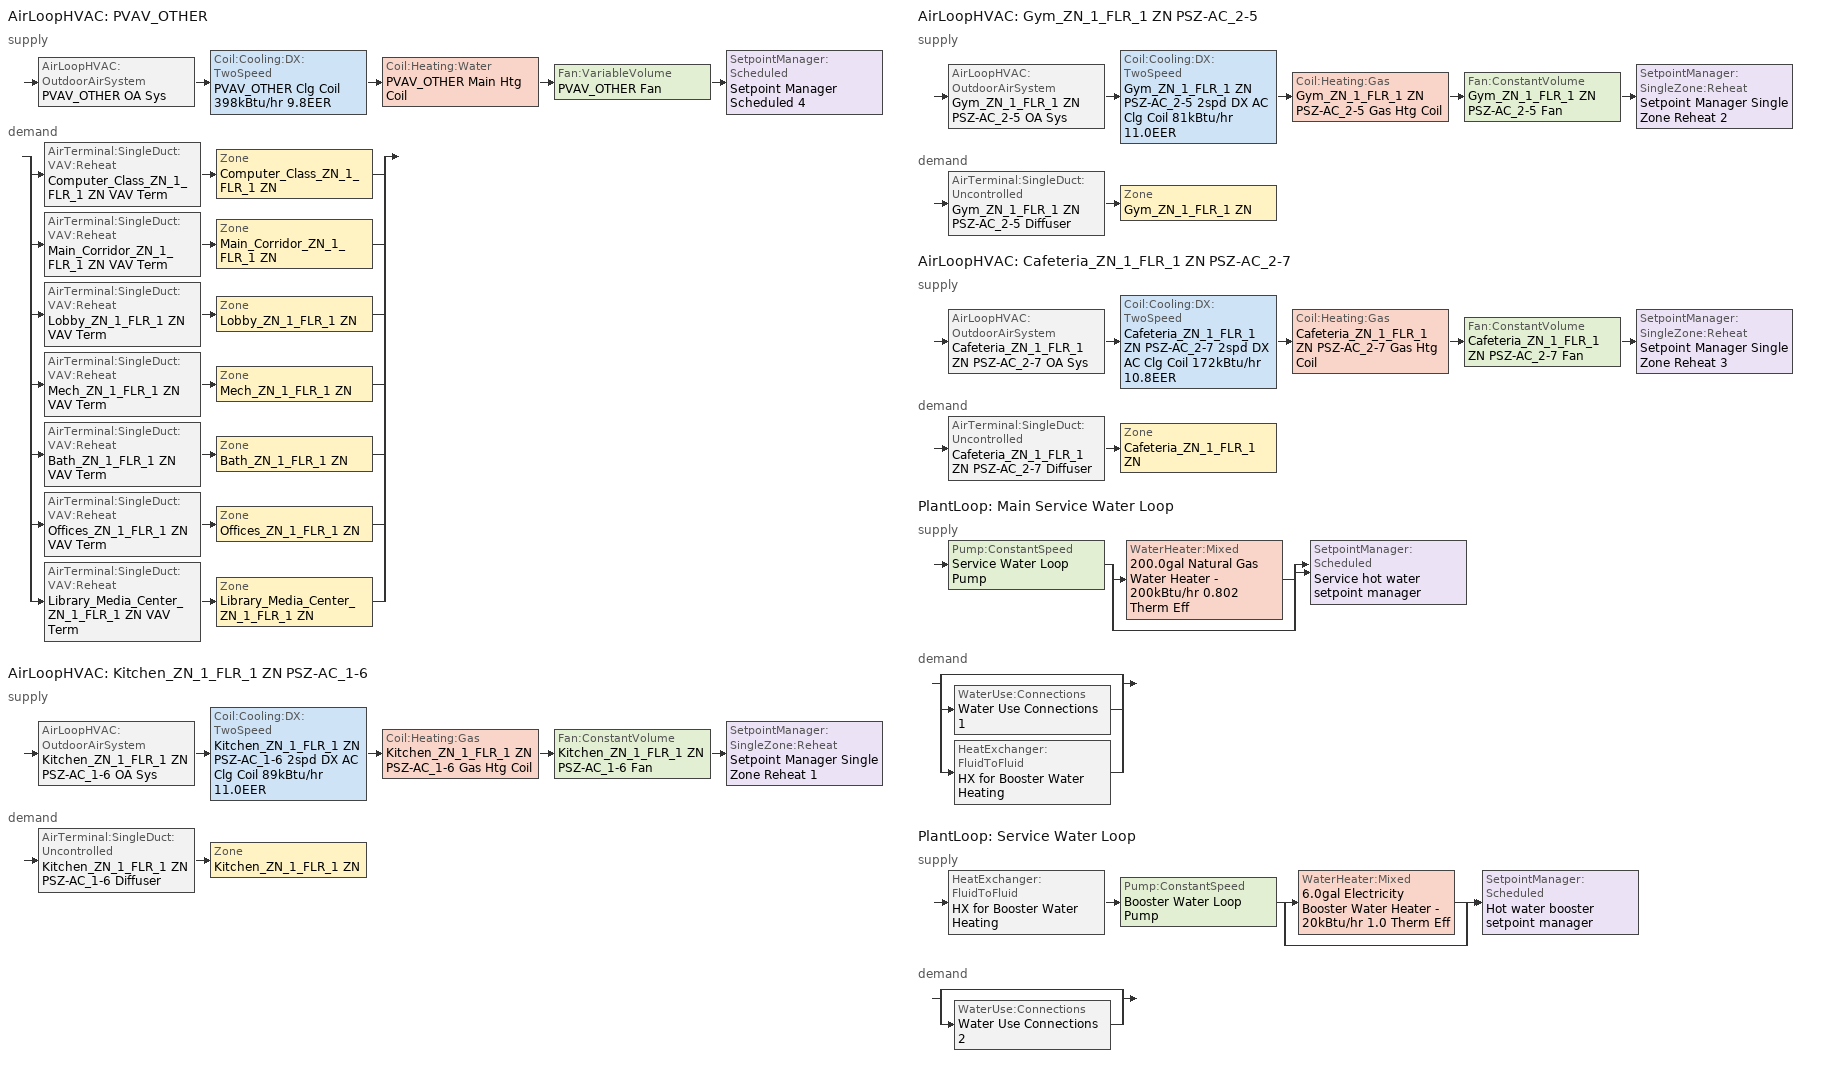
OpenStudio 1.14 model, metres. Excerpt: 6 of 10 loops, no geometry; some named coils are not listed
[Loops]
AirLoopHVAC 'PVAV_OTHER'
 supply: AirLoopHVAC:OutdoorAirSystem 'PVAV_OTHER OA Sys' > Coil:Cooling:DX:TwoSpeed 'PVAV_OTHER Clg Coil 398kBtu/hr 9.8EER' > Coil:Heating:Water 'PVAV_OTHER Main Htg Coil' > Fan:VariableVolume 'PVAV_OTHER Fan' > SetpointManager:Scheduled 'Setpoint Manager Scheduled 4'
 demand: split
  | AirTerminal:SingleDuct:VAV:Reheat 'Computer_Class_ZN_1_FLR_1 ZN VAV Term' > Zone 'Computer_Class_ZN_1_FLR_1 ZN'
  | AirTerminal:SingleDuct:VAV:Reheat 'Main_Corridor_ZN_1_FLR_1 ZN VAV Term' > Zone 'Main_Corridor_ZN_1_FLR_1 ZN'
  | AirTerminal:SingleDuct:VAV:Reheat 'Lobby_ZN_1_FLR_1 ZN VAV Term' > Zone 'Lobby_ZN_1_FLR_1 ZN'
  | AirTerminal:SingleDuct:VAV:Reheat 'Mech_ZN_1_FLR_1 ZN VAV Term' > Zone 'Mech_ZN_1_FLR_1 ZN'
  | AirTerminal:SingleDuct:VAV:Reheat 'Bath_ZN_1_FLR_1 ZN VAV Term' > Zone 'Bath_ZN_1_FLR_1 ZN'
  | AirTerminal:SingleDuct:VAV:Reheat 'Offices_ZN_1_FLR_1 ZN VAV Term' > Zone 'Offices_ZN_1_FLR_1 ZN'
  | AirTerminal:SingleDuct:VAV:Reheat 'Library_Media_Center_ZN_1_FLR_1 ZN VAV Term' > Zone 'Library_Media_Center_ZN_1_FLR_1 ZN'
AirLoopHVAC 'Kitchen_ZN_1_FLR_1 ZN PSZ-AC_1-6'
 supply: AirLoopHVAC:OutdoorAirSystem 'Kitchen_ZN_1_FLR_1 ZN PSZ-AC_1-6 OA Sys' > Coil:Cooling:DX:TwoSpeed 'Kitchen_ZN_1_FLR_1 ZN PSZ-AC_1-6 2spd DX AC Clg Coil 89kBtu/hr 11.0EER' > Coil:Heating:Gas 'Kitchen_ZN_1_FLR_1 ZN PSZ-AC_1-6 Gas Htg Coil' > Fan:ConstantVolume 'Kitchen_ZN_1_FLR_1 ZN PSZ-AC_1-6 Fan' > SetpointManager:SingleZone:Reheat 'Setpoint Manager Single Zone Reheat 1'
 demand: AirTerminal:SingleDuct:Uncontrolled 'Kitchen_ZN_1_FLR_1 ZN PSZ-AC_1-6 Diffuser' > Zone 'Kitchen_ZN_1_FLR_1 ZN'
AirLoopHVAC 'Gym_ZN_1_FLR_1 ZN PSZ-AC_2-5'
 supply: AirLoopHVAC:OutdoorAirSystem 'Gym_ZN_1_FLR_1 ZN PSZ-AC_2-5 OA Sys' > Coil:Cooling:DX:TwoSpeed 'Gym_ZN_1_FLR_1 ZN PSZ-AC_2-5 2spd DX AC Clg Coil 81kBtu/hr 11.0EER' > Coil:Heating:Gas 'Gym_ZN_1_FLR_1 ZN PSZ-AC_2-5 Gas Htg Coil' > Fan:ConstantVolume 'Gym_ZN_1_FLR_1 ZN PSZ-AC_2-5 Fan' > SetpointManager:SingleZone:Reheat 'Setpoint Manager Single Zone Reheat 2'
 demand: AirTerminal:SingleDuct:Uncontrolled 'Gym_ZN_1_FLR_1 ZN PSZ-AC_2-5 Diffuser' > Zone 'Gym_ZN_1_FLR_1 ZN'
AirLoopHVAC 'Cafeteria_ZN_1_FLR_1 ZN PSZ-AC_2-7'
 supply: AirLoopHVAC:OutdoorAirSystem 'Cafeteria_ZN_1_FLR_1 ZN PSZ-AC_2-7 OA Sys' > Coil:Cooling:DX:TwoSpeed 'Cafeteria_ZN_1_FLR_1 ZN PSZ-AC_2-7 2spd DX AC Clg Coil 172kBtu/hr 10.8EER' > Coil:Heating:Gas 'Cafeteria_ZN_1_FLR_1 ZN PSZ-AC_2-7 Gas Htg Coil' > Fan:ConstantVolume 'Cafeteria_ZN_1_FLR_1 ZN PSZ-AC_2-7 Fan' > SetpointManager:SingleZone:Reheat 'Setpoint Manager Single Zone Reheat 3'
 demand: AirTerminal:SingleDuct:Uncontrolled 'Cafeteria_ZN_1_FLR_1 ZN PSZ-AC_2-7 Diffuser' > Zone 'Cafeteria_ZN_1_FLR_1 ZN'
PlantLoop 'Main Service Water Loop'
 supply: Pump:ConstantSpeed 'Service Water Loop Pump' > split
  | WaterHeater:Mixed '200.0gal Natural Gas Water Heater - 200kBtu/hr 0.802 Therm Eff'
  | bypass
  join > SetpointManager:Scheduled 'Service hot water setpoint manager'
 demand: split
  | bypass
  | WaterUse:Connections 'Water Use Connections 1'
  | HeatExchanger:FluidToFluid 'HX for Booster Water Heating'
PlantLoop 'Service Water Loop'
 supply: HeatExchanger:FluidToFluid 'HX for Booster Water Heating' > Pump:ConstantSpeed 'Booster Water Loop Pump' > split
  | WaterHeater:Mixed '6.0gal Electricity Booster Water Heater - 20kBtu/hr 1.0 Therm Eff'
  | bypass
  join > SetpointManager:Scheduled 'Hot water booster setpoint manager'
 demand: split
  | bypass
  | WaterUse:Connections 'Water Use Connections 2'
[Sizing:Zone] Zone Cooling Design Supply Air Temperature Input Method=SupplyAirTemperature; Zone Cooling Design Supply Air Temperature Difference {deltaC}=11.11; Zone Heating Design Supply Air Temperature Input Method=SupplyAirTemperature; Zone Heating Design Supply Air Temperature Difference {deltaC}=11.11; Zone Cooling Design Supply Air Humidity Ratio {kg-H2O/kg-air}=0.0085; Zone Heating Design Supply Air Humidity Ratio {kg-H2O/kg-air}=0.008; Cooling Design Air Flow Method=DesignDay; Heating Design Air Flow Method=DesignDay; Account for Dedicated Outdoor Air System=No; Dedicated Outdoor Air System Control Strategy=NeutralSupplyAir; Dedicated Outdoor Air Low Setpoint Temperature for Design {C}=autosize; Dedicated Outdoor Air High Setpoint Temperature for Design {C}=autosize
Name | Zone Cooling Design Supply Air Temperature {C} | Zone Heating Design Supply Air Temperature {C}
Lobby_ZN_1_FLR_1 ZN; Main_Corridor_ZN_1_FLR_1 ZN; Bath_ZN_1_FLR_1 ZN; Offices_ZN_1_FLR_1 ZN; Computer_Class_ZN_1_FLR_1 ZN; Library_Media_Center_ZN_1_FLR_1 ZN; Mech_ZN_1_FLR_1 ZN | 12.7778 | 50
Gym_ZN_1_FLR_1 ZN; Kitchen_ZN_1_FLR_1 ZN; Cafeteria_ZN_1_FLR_1 ZN | 12.8 | 40
[Zone equipment]
Lobby_ZN_1_FLR_1 ZN: Lobby_ZN_1_FLR_1 ZN VAV Term
Main_Corridor_ZN_1_FLR_1 ZN: Main_Corridor_ZN_1_FLR_1 ZN VAV Term
Bath_ZN_1_FLR_1 ZN: Bath_ZN_1_FLR_1 ZN VAV Term, Bath_ZN_1_FLR_1 ZN Exhaust Fan
Gym_ZN_1_FLR_1 ZN: Gym_ZN_1_FLR_1 ZN PSZ-AC_2-5 Diffuser
Offices_ZN_1_FLR_1 ZN: Offices_ZN_1_FLR_1 ZN VAV Term
Computer_Class_ZN_1_FLR_1 ZN: Computer_Class_ZN_1_FLR_1 ZN VAV Term
Library_Media_Center_ZN_1_FLR_1 ZN: Library_Media_Center_ZN_1_FLR_1 ZN VAV Term
Kitchen_ZN_1_FLR_1 ZN: Kitchen_ZN_1_FLR_1 ZN PSZ-AC_1-6 Diffuser, Kitchen_ZN_1_FLR_1 ZN Exhaust Fan
Cafeteria_ZN_1_FLR_1 ZN: Cafeteria_ZN_1_FLR_1 ZN PSZ-AC_2-7 Diffuser
Mech_ZN_1_FLR_1 ZN: Mech_ZN_1_FLR_1 ZN VAV Term
[PlantLoop] Plant Loop Volume {m3}=Autocalculate; Load Distribution Scheme=Optimal
Name | Maximum Loop Temperature {C} | Minimum Loop Temperature {C}
Main Service Water Loop | 60 | 10
Service Water Loop
[Sizing:Plant] Loop Type=Heating; Loop Design Temperature Difference {deltaC}=5; Sizing Option=NonCoincident; Zone Timesteps in Averaging Window=1; Coincident Sizing Factor Mode=None
Name | Design Loop Exit Temperature {C}
Main Service Water Loop | 60
Service Water Loop | 82.2222
[SetpointManager:Scheduled] Control Variable=Temperature
Name | Schedule
Setpoint Manager Scheduled 4 | Supply Air Temp - 55F 3
Service hot water setpoint manager | Service Water Loop Temp - 140F
Hot water booster setpoint manager | Service Water Booster Temp - 180.00000000000006F
[AirLoopHVAC] Availability Schedule=SchoolPrimary HVACOperationSchd; Design Supply Air Flow Rate {m3/s}=AutoSize
Name | Availability Manager
PVAV_OTHER | Availability Manager Night Cycle 4
Kitchen_ZN_1_FLR_1 ZN PSZ-AC_1-6 | Availability Manager Night Cycle 5
Gym_ZN_1_FLR_1 ZN PSZ-AC_2-5 | Availability Manager Night Cycle 6
Cafeteria_ZN_1_FLR_1 ZN PSZ-AC_2-7 | Availability Manager Night Cycle 7
[Sizing:System] Type of Load to Size On=Sensible; Preheat Design Temperature {C}=7; Preheat Design Humidity Ratio {kg-H2O/kg-Air}=0.008; Precool Design Temperature {C}=12.8; Precool Design Humidity Ratio {kg-H2O/kg-Air}=0.008; Sizing Option=Coincident; 100% Outdoor Air in Cooling=No; 100% Outdoor Air in Heating=No; Central Cooling Design Supply Air Humidity Ratio {kg-H2O/kg-Air}=0.0085; Central Heating Design Supply Air Humidity Ratio {kg-H2O/kg-Air}=0.008; Cooling Design Air Flow Method=DesignDay; Cooling Design Air Flow Rate {m3/s}=0; Heating Design Air Flow Method=DesignDay; Heating Design Air Flow Rate {m3/s}=0; System Outdoor Air Method=ZoneSum; Zone Maximum Outdoor Air Fraction=1; Cooling Supply Air Flow Rate Per Floor Area {m3/s-m2}=0.00996765; Cooling Fraction of Autosized Cooling Supply Air Flow Rate=1; Cooling Supply Air Flow Rate Per Unit Cooling Capacity {m3/s-W}=3.94755e-05; Heating Supply Air Flow Rate Per Floor Area {m3/s-m2}=0.00996765; Heating Fraction of Autosized Heating Supply Air Flow Rate=1; Heating Fraction of Autosized Cooling Supply Air Flow Rate=1; Heating Supply Air Flow Rate Per Unit Heating Capacity {m3/s-W}=3.15882e-05; Cooling Design Capacity Method=CoolingDesignCapacity; Cooling Design Capacity {W}=autosize; Cooling Design Capacity Per Floor Area {W/m2}=234.7; Fraction of Autosized Cooling Design Capacity=1; Heating Design Capacity Method=HeatingDesignCapacity; Heating Design Capacity {W}=autosize; Heating Design Capacity Per Floor Area {W/m2}=157; Fraction of Autosized Heating Design Capacity=1; Central Cooling Capacity Control Method=OnOff
Name | Design Outdoor Air Flow Rate {m3/s} | Minimum System Air Flow Ratio | Central Cooling Design Supply Air Temperature {C} | Central Heating Design Supply Air Temperature {C}
PVAV_OTHER | 2.284857 | 0.3 | 14 | 16.6667
Kitchen_ZN_1_FLR_1 ZN PSZ-AC_1-6; Gym_ZN_1_FLR_1 ZN PSZ-AC_2-5; Cafeteria_ZN_1_FLR_1 ZN PSZ-AC_2-7 | Autosize | 1 | 12.8 | 40
[AvailabilityManager:NightCycle] Control Type=CycleOnAny; Thermostat Tolerance {deltaC}=1
Name | Cycling Run Time {s}
Availability Manager Night Cycle 4 | 3600
Availability Manager Night Cycle 5; Availability Manager Night Cycle 6; Availability Manager Night Cycle 7 | 1800
[Fan:VariableVolume]
PVAV_OTHER Fan: Availability Schedule=Always On Discrete; Fan Efficiency=0.6006; Pressure Rise {Pa}=1389.92; Maximum Flow Rate {m3/s}=Autosize; Fan Power Minimum Flow Rate Input Method=Fraction; Fan Power Minimum Flow Fraction=0.25; Fan Power Minimum Air Flow Rate {m3/s}=0; Motor Efficiency=0.924; Motor In Airstream Fraction=1; Fan Power Coefficient 1=0.04076; Fan Power Coefficient 2=0.0881; Fan Power Coefficient 3=-0.0729; Fan Power Coefficient 4=0.9437; Fan Power Coefficient 5=0
[Coil:Cooling:DX:TwoSpeed] Availability Schedule=Always On Discrete; Rated High Speed Total Cooling Capacity {W}=Autosize; Rated High Speed Sensible Heat Ratio=Autosize; Rated High Speed Air Flow Rate {m3/s}=Autosize; Rated Low Speed Total Cooling Capacity {W}=Autosize; Rated Low Speed Sensible Heat Ratio=0.69; Condenser Type=AirCooled; High Speed Evaporative Condenser Effectiveness=0; High Speed Evaporative Condenser Air Flow Rate {m3/s}=Autosize; High Speed Evaporative Condenser Pump Rated Power Consumption {W}=Autosize; Low Speed Evaporative Condenser Effectiveness=0; Low Speed Evaporative Condenser Air Flow Rate {m3/s}=Autosize; Low Speed Evaporative Condenser Pump Rated Power Consumption {W}=Autosize; Basin Heater Capacity {W/K}=10; Basin Heater Setpoint Temperature {C}=2
Name | Rated High Speed COP {W/W} | Total Cooling Capacity Function of Temperature Curve | Total Cooling Capacity Function of Flow Fraction Curve | Energy Input Ratio Function of Temperature Curve | Energy Input Ratio Function of Flow Fraction Curve | Part Load Fraction Correlation Curve | Rated Low Speed COP {W/W} | Low Speed Total Cooling Capacity Function of Temperature Curve | Low Speed Energy Input Ratio Function of Temperature Curve
PVAV_OTHER Clg Coil 398kBtu/hr 9.8EER | 3.39929 | PSZ-AC_Unitary_PackagecoolCapFT 6 | PSZ-AC_Unitary_PackagecoolFFF 3 | PSZ-AC DX Unitary Package EIRFT 6 | PSZ-AC_Unitary_PackagecoolEIRFFF 3 | PSZ-AC_Unitary_PackagecoolPLR 3 | 3.39929 | PSZ-AC_Unitary_PackagecoolCapFT 7 | PSZ-AC DX Unitary Package EIRFT 7
Kitchen_ZN_1_FLR_1 ZN PSZ-AC_1-6 2spd DX AC Clg Coil 89kBtu/hr 11.0EER | 3.79883 | PSZ-AC_Unitary_PackagecoolCapFT 4 | PSZ-AC_Unitary_PackagecoolFFF 2 | PSZ-AC DX Unitary Package EIRFT 4 | PSZ-AC_Unitary_PackagecoolEIRFFF 2 | PSZ-AC_Unitary_PackagecoolPLR 2 | 3.79883 | PSZ-AC_Unitary_PackagecoolCapFT 5 | PSZ-AC DX Unitary Package EIRFT 5
Gym_ZN_1_FLR_1 ZN PSZ-AC_2-5 2spd DX AC Clg Coil 81kBtu/hr 11.0EER | 3.79883 | PSZ-AC_Unitary_PackagecoolCapFT 2 | PSZ-AC_Unitary_PackagecoolFFF 1 | PSZ-AC DX Unitary Package EIRFT 2 | PSZ-AC_Unitary_PackagecoolEIRFFF 1 | PSZ-AC_Unitary_PackagecoolPLR 1 | 3.79883 | PSZ-AC_Unitary_PackagecoolCapFT 3 | PSZ-AC DX Unitary Package EIRFT 3
Cafeteria_ZN_1_FLR_1 ZN PSZ-AC_2-7 2spd DX AC Clg Coil 172kBtu/hr 10.8EER | 3.73224 | PSZ-AC_Unitary_PackagecoolCapFT | PSZ-AC_Unitary_PackagecoolFFF | PSZ-AC DX Unitary Package EIRFT | PSZ-AC_Unitary_PackagecoolEIRFFF | PSZ-AC_Unitary_PackagecoolPLR | 3.73224 | PSZ-AC_Unitary_PackagecoolCapFT 1 | PSZ-AC DX Unitary Package EIRFT 1
[Controller:OutdoorAir] Maximum Outdoor Air Flow Rate {m3/s}=Autosize; Economizer Control Type=DifferentialEnthalpy; Economizer Control Action Type=ModulateFlow; Lockout Type=NoLockout; Minimum Limit Type=FixedMinimum; Minimum Outdoor Air Schedule=SchoolPrimary MinOA_MotorizedDamper_Sched; High Humidity Control=No
Name | Minimum Outdoor Air Flow Rate {m3/s} | Controller Mechanical Ventilation | Heat Recovery Bypass Control Type | Maximum Fraction of Outdoor Air Schedule
Controller Outdoor Air 4 | 0 | PVAV_OTHER Ventilation Controller | BypassWhenWithinEconomizerLimits
Kitchen_ZN_1_FLR_1 ZN PSZ-AC_1-6 OA Sys Controller | Autosize | Controller Mechanical Ventilation 1 | BypassWhenWithinEconomizerLimits | KitchenZN1FLR1ZNPSZAC16maxOASch
Gym_ZN_1_FLR_1 ZN PSZ-AC_2-5 OA Sys Controller | 0 | Controller Mechanical Ventilation 2 | BypassWhenWithinEconomizerLimits | GymZN1FLR1ZNPSZAC25maxOASch
Cafeteria_ZN_1_FLR_1 ZN PSZ-AC_2-7 OA Sys Controller | Autosize | Controller Mechanical Ventilation 3 | BypassWhenOAFlowGreaterThanMinimum | CafeteriaZN1FLR1ZNPSZAC27maxOASch
[Controller:MechanicalVentilation]
Name | Availability Schedule | System Outdoor Air Method | Demand Controlled Ventilation
PVAV_OTHER Ventilation Controller | SchoolPrimary MinOA_MotorizedDamper_Sched | VentilationRateProcedure
Controller Mechanical Ventilation 1; Controller Mechanical Ventilation 3 | Always On Discrete | ZoneSum
Controller Mechanical Ventilation 2 | Always On Discrete | ZoneSum | Yes
[AirLoopHVAC:OutdoorAirSystem]
Name | Controller
PVAV_OTHER OA Sys | Controller Outdoor Air 4
Kitchen_ZN_1_FLR_1 ZN PSZ-AC_1-6 OA Sys | Kitchen_ZN_1_FLR_1 ZN PSZ-AC_1-6 OA Sys Controller
Gym_ZN_1_FLR_1 ZN PSZ-AC_2-5 OA Sys | Gym_ZN_1_FLR_1 ZN PSZ-AC_2-5 OA Sys Controller
Cafeteria_ZN_1_FLR_1 ZN PSZ-AC_2-7 OA Sys | Cafeteria_ZN_1_FLR_1 ZN PSZ-AC_2-7 OA Sys Controller
[AirTerminal:SingleDuct:VAV:Reheat] Availability Schedule=Always On Discrete; Maximum Air Flow Rate {m3/s}=AutoSize; Zone Minimum Air Flow Input Method=Constant; Fixed Minimum Air Flow Rate {m3/s}=0; Maximum Hot Water or Steam Flow Rate {m3/s}=AutoSize; Minimum Hot Water or Steam Flow Rate {m3/s}=0; Convergence Tolerance=0.001; Damper Heating Action=Reverse; Maximum Flow per Zone Floor Area During Reheat {m3/s-m2}=AutoSize; Maximum Flow Fraction During Reheat=AutoSize; Maximum Reheat Air Temperature {C}=35; Control For Outdoor Air=No
Name | Constant Minimum Air Flow Fraction | Reheat Coil
Computer_Class_ZN_1_FLR_1 ZN VAV Term | 0.7 | Computer_Class_ZN_1_FLR_1 ZN Rht Coil
Main_Corridor_ZN_1_FLR_1 ZN VAV Term | 0.350617 | Main_Corridor_ZN_1_FLR_1 ZN Rht Coil
Lobby_ZN_1_FLR_1 ZN VAV Term | 0.219933 | Lobby_ZN_1_FLR_1 ZN Rht Coil
Mech_ZN_1_FLR_1 ZN VAV Term | 0.651969 | Mech_ZN_1_FLR_1 ZN Rht Coil
Bath_ZN_1_FLR_1 ZN VAV Term | 0.202961 | Bath_ZN_1_FLR_1 ZN Rht Coil
Offices_ZN_1_FLR_1 ZN VAV Term | 0.21966 | Offices_ZN_1_FLR_1 ZN Rht Coil
Library_Media_Center_ZN_1_FLR_1 ZN VAV Term | 0.7 | Library_Media_Center_ZN_1_FLR_1 ZN Rht Coil
[SetpointManager:SingleZone:Reheat] Minimum Supply Air Temperature {C}=10; Maximum Supply Air Temperature {C}=50
Name | Control Zone
Setpoint Manager Single Zone Reheat 1 | Kitchen_ZN_1_FLR_1 ZN
Setpoint Manager Single Zone Reheat 2 | Gym_ZN_1_FLR_1 ZN
Setpoint Manager Single Zone Reheat 3 | Cafeteria_ZN_1_FLR_1 ZN
[Fan:ConstantVolume] Availability Schedule=SchoolPrimary HVACOperationSchd; Pressure Rise {Pa}=622.722; Maximum Flow Rate {m3/s}=AutoSize
Name | Fan Efficiency | Motor Efficiency
Kitchen_ZN_1_FLR_1 ZN PSZ-AC_1-6 Fan; Gym_ZN_1_FLR_1 ZN PSZ-AC_2-5 Fan | 0.56225 | 0.865
Cafeteria_ZN_1_FLR_1 ZN PSZ-AC_2-7 Fan | 0.58175 | 0.895
[Coil:Heating:Gas] Availability Schedule=Always On Discrete; Gas Burner Efficiency=0.8; Nominal Capacity {W}=AutoSize; Parasitic Electric Load {W}=0; Parasitic Gas Load {W}=0
Kitchen_ZN_1_FLR_1 ZN PSZ-AC_1-6 Gas Htg Coil; Gym_ZN_1_FLR_1 ZN PSZ-AC_2-5 Gas Htg Coil; Cafeteria_ZN_1_FLR_1 ZN PSZ-AC_2-7 Gas Htg Coil
[AirTerminal:SingleDuct:Uncontrolled] Availability Schedule=Always On Discrete; Maximum Air Flow Rate {m3/s}=AutoSize
Kitchen_ZN_1_FLR_1 ZN PSZ-AC_1-6 Diffuser; Gym_ZN_1_FLR_1 ZN PSZ-AC_2-5 Diffuser; Cafeteria_ZN_1_FLR_1 ZN PSZ-AC_2-7 Diffuser
[Fan:ZoneExhaust] Fan Efficiency=0.385; Pressure Rise {Pa}=124.544; System Availability Manager Coupling Mode=Decoupled
Name | Availability Schedule | Maximum Flow Rate {m3/s} | Flow Fraction Schedule | Balanced Exhaust Fraction Schedule
Kitchen_ZN_1_FLR_1 ZN Exhaust Fan | SchoolPrimary Kitchen_Exhaust_SCH | 2.12376 | SchoolSecondary Kitchen_Exhaust_SCH_DCV | SchoolSecondary Kitchen Exhaust Fan Balanced Exhaust Fraction Schedule
Bath_ZN_1_FLR_1 ZN Exhaust Fan | SchoolPrimary Hours_of_operation | 0.283168
[Refrigeration:Case] Availability Schedule=Always On Discrete; Zone=Kitchen_ZN_1_FLR_1 ZN; Rated Ambient Temperature {C}=23.8889; Rated Ambient Relative Humidity {percent}=55; Rated Total Cooling Capacity per Unit Length {W/m}=734; Case Length {m}=3.66; Latent Case Credit Curve Type=CaseTemperatureMethod; Standard Case Lighting Power per Unit Length {W/m}=33; Case Lighting Schedule=SchoolSecondary BLDG_LIGHT_SCH; Fraction of Lighting Energy to Case=1; Anti-Sweat Heater Control Type=None; Humidity at Zero Anti-Sweat Heater Energy {percent}=0; Case Height {m}=0; Defrost Energy Correction Curve Type=None; Refrigerated Case Restocking Schedule=SchoolSecondary Kitchen_ZN_1_FLR_1_Case:1_WALKINFREEZER_WalkInStockingSched
Name | Rated Latent Heat Ratio | Rated Runtime Fraction | Case Operating Temperature {C} | Latent Case Credit Curve | Standard Case Fan Power per Unit Length {W/m} | Operating Case Fan Power per Unit Length {W/m} | Fraction of Anti-Sweat Heater Energy to Case | Case Defrost Power per Unit Length {W/m} | Case Defrost Type | Case Defrost Schedule | Case Defrost Drip-Down Schedule | Under Case HVAC Return Air Fraction | Case Credit Fraction Schedule
Kitchen_ZN_1_FLR_1 ZN Walkin Freezer | 0.1 | 0.4 | -23 | Single Shelf Horizontal Latent Energy Multiplier_After2004 | 68.3 | 68.3 | 0 | 410 | Electric | Refrigeration Defrost Schedule | Refrigeration Defrost DripDown Schedule | 0 | Refrigeration Case Credit Schedule
Kitchen_ZN_1_FLR_1 ZN Display Case | 0.08 | 0.85 | 2 | Multi Shelf Vertical Latent Energy Multiplier | 55 | 55 | 0.2 | 0 | OffCycle | Refrigeration Defrost Schedule 1 |  | 0.05
[Refrigeration:Condenser:AirCooled] Rated Subcooling Temperature Difference {deltaC}=0; Condenser Fan Speed Control Type=VariableSpeed; Rated Fan Power {W}=750; Minimum Fan Air Flow Ratio=0.25
Name | Rated Effective Total Heat Rejection Rate Curve
Refrigeration Condenser Air Cooled 1 | Refrigeration Condenser Air Cooled HR Curve
Refrigeration Condenser Air Cooled 2 | Refrigeration Condenser Air Cooled HR Curve 1
[Refrigeration:System] Minimum Condensing Temperature {C}=21; Refrigeration System Working Fluid Type=R404a; Suction Temperature Control Type=ConstantSuctionTemperature; Suction Piping Zone=Kitchen_ZN_1_FLR_1 ZN
Name | Refrigeration Condenser
Refrigeration System 1 | Refrigeration Condenser Air Cooled 1
Refrigeration System 2 | Refrigeration Condenser Air Cooled 2
[Pump:ConstantSpeed] Rated Flow Rate {m3/s}=autosize; Rated Power Consumption {W}=autosize; Fraction of Motor Inefficiencies to Fluid Stream=0; Pump Control Type=Intermittent
Name | Rated Pump Head {Pa} | Motor Efficiency
Service Water Loop Pump | 29891 | 0.7
Booster Water Loop Pump | 0 | 1
[WaterHeater:Mixed] Deadband Temperature Difference {deltaC}=2; Maximum Temperature Limit {C}=82.2222; Heater Control Type=Cycle; On Cycle Parasitic Heat Fraction to Tank=0; Use Side Effectiveness=1; Source Side Effectiveness=1; Use Side Design Flow Rate {m3/s}=autosize; Source Side Design Flow Rate {m3/s}=autosize; Indirect Water Heating Recovery Time {hr}=1.5
Name | Tank Volume {m3} | Setpoint Temperature Schedule | Heater Maximum Capacity {W} | Heater Fuel Type | Heater Thermal Efficiency | Off Cycle Parasitic Fuel Consumption Rate {W} | Off Cycle Parasitic Fuel Type | Off Cycle Parasitic Heat Fraction to Tank | On Cycle Parasitic Fuel Consumption Rate {W} | On Cycle Parasitic Fuel Type | Ambient Temperature Indicator | Ambient Temperature Schedule | Ambient Temperature Thermal Zone | Off Cycle Loss Coefficient to Ambient Temperature {W/K} | On Cycle Loss Coefficient to Ambient Temperature {W/K}
200.0gal Natural Gas Water Heater - 200kBtu/hr 0.802 Therm Eff | 0.757082 | Service Water Loop Temp - 140F | 58614.2 | NaturalGas | 0.80194 | 783.965 | NaturalGas | 0.8 | 783.965 | NaturalGas | ThermalZone | Schedule Ruleset 1 | Mech_ZN_1_FLR_1 ZN | 2.92445 | 2.92445
6.0gal Electricity Booster Water Heater - 20kBtu/hr 1.0 Therm Eff | 0.0227125 | Service Water Booster Temp - 180.00000000000006F | 6000.04 | Electricity | 1 | 0 | Electricity | 0 | 0 | Electricity | Schedule | Water Heater Ambient Temp Schedule - 70F |  | 0.443796 | 0.443796
[WaterUse:Connections]
Name | Water Use Equipment Name 1
Water Use Connections 1 | Main Service Water Use 1.7gal/min
Water Use Connections 2 | Booster Water Fixture - 1.0000000000000002 gal/min at 27.901234567901326F
[WaterUse:Equipment:Definition]
Name | Peak Flow Rate {m3/s} | Sensible Fraction Schedule | Latent Fraction Schedule | Target Temperature Schedule
Main Service Water Use Def 1.7gal/min | 0.000107253 | Fraction Sensible - 0.2 | Fraction Latent - 0.05
Water Fixture Def - 1.0000000000000002 gal/min | 6.30902e-05 |  |  | Schedule Ruleset 5
[WaterUse:Equipment] Flow Rate Fraction Schedule=SchoolPrimary BLDG_SWH_SCH
Name | Water Use Equipment Definition
Main Service Water Use 1.7gal/min | Main Service Water Use Def 1.7gal/min
Booster Water Fixture - 1.0000000000000002 gal/min at 27.901234567901326F | Water Fixture Def - 1.0000000000000002 gal/min
[HeatExchanger:FluidToFluid]
HX for Booster Water Heating: Loop Demand Side Design Flow Rate {m3/s}=autosize; Loop Supply Side Design Flow Rate {m3/s}=autosize; Heat Exchange Model Type=Ideal; Heat Exchanger U-Factor Times Area Value {W/K}=autosize; Control Type=UncontrolledOn; Minimum Temperature Difference to Activate Heat Exchanger {deltaC}=0.01; Heat Transfer Metering End Use Type=LoopToLoop; Component Override Cooling Control Temperature Mode=Loop; Sizing Factor=1; Operation Minimum Temperature Limit {C}=0; Operation Maximum Temperature Limit {C}=100
[EnergyManagementSystem:Sensor]
Name | Output Variable or Output Meter Index Key | Output Variable or Output Meter
CafeteriaZN1FLR1ZNPSZAC27DATRqd | Node 217 | System Node Setpoint Temperature
CafeteriaZN1FLR1ZNPSZAC27HeatingRTF | Cafeteria_ZN_1_FLR_1 ZN PSZ-AC_2-7 Gas Htg Coil | Heating Coil Runtime Fraction
CafeteriaZN1FLR1ZNPSZAC27RTF | Cafeteria_ZN_1_FLR_1 ZN PSZ-AC_2-7 2spd DX AC Clg Coil 172kBtu/hr 10.8EER | Cooling Coil Runtime Fraction
GymZN1FLR1ZNPSZAC25DATRqd | Node 206 | System Node Setpoint Temperature
GymZN1FLR1ZNPSZAC25HeatingRTF | Gym_ZN_1_FLR_1 ZN PSZ-AC_2-5 Gas Htg Coil | Heating Coil Runtime Fraction
GymZN1FLR1ZNPSZAC25RTF | Gym_ZN_1_FLR_1 ZN PSZ-AC_2-5 2spd DX AC Clg Coil 81kBtu/hr 11.0EER | Cooling Coil Runtime Fraction
KitchenZN1FLR1ZNPSZAC16DATRqd | Node 195 | System Node Setpoint Temperature
KitchenZN1FLR1ZNPSZAC16HeatingRTF | Kitchen_ZN_1_FLR_1 ZN PSZ-AC_1-6 Gas Htg Coil | Heating Coil Runtime Fraction
KitchenZN1FLR1ZNPSZAC16RTF | Kitchen_ZN_1_FLR_1 ZN PSZ-AC_1-6 2spd DX AC Clg Coil 89kBtu/hr 11.0EER | Cooling Coil Runtime Fraction
[EnergyManagementSystem:InternalVariable]
Name | Internal Data Index Key | Internal Data Type
CafeteriaZN1FLR1ZNPSZAC27OADesignMass | Cafeteria_ZN_1_FLR_1 ZN PSZ-AC_2-7 OA Sys Controller | Outdoor Air Controller Minimum Mass Flow Rate
CafeteriaZN1FLR1ZNPSZAC27FanDesignPressure | Cafeteria_ZN_1_FLR_1 ZN PSZ-AC_2-7 Fan | Fan Nominal Pressure Rise
CafeteriaZN1FLR1ZNPSZAC27DesignFlowMass | Cafeteria_ZN_1_FLR_1 ZN PSZ-AC_2-7 OA Sys Controller | Outdoor Air Controller Maximum Mass Flow Rate
GymZN1FLR1ZNPSZAC25OADesignMass | Gym_ZN_1_FLR_1 ZN PSZ-AC_2-5 OA Sys Controller | Outdoor Air Controller Minimum Mass Flow Rate
GymZN1FLR1ZNPSZAC25FanDesignPressure | Gym_ZN_1_FLR_1 ZN PSZ-AC_2-5 Fan | Fan Nominal Pressure Rise
GymZN1FLR1ZNPSZAC25DesignFlowMass | Gym_ZN_1_FLR_1 ZN PSZ-AC_2-5 OA Sys Controller | Outdoor Air Controller Maximum Mass Flow Rate
KitchenZN1FLR1ZNPSZAC16OADesignMass | Kitchen_ZN_1_FLR_1 ZN PSZ-AC_1-6 OA Sys Controller | Outdoor Air Controller Minimum Mass Flow Rate
KitchenZN1FLR1ZNPSZAC16FanDesignPressure | Kitchen_ZN_1_FLR_1 ZN PSZ-AC_1-6 Fan | Fan Nominal Pressure Rise
KitchenZN1FLR1ZNPSZAC16DesignFlowMass | Kitchen_ZN_1_FLR_1 ZN PSZ-AC_1-6 OA Sys Controller | Outdoor Air Controller Maximum Mass Flow Rate
[EnergyManagementSystem:Program]
PVAVPOD1OptimumStartProg0: IF DaylightSavings==0 && DayOfWeek>1 && Hour==5 && OAT_1<23.9 && OAT_1>1.7; SET PVAVPOD1ClgSch0 = 29.4; SET PVAVPOD1HtgSch0 = 15.6; ELSEIF DaylightSavings==0 && DayOfWeek==1 && Hour==7 && OAT_1<23.9 && OAT_1>1.7; SET PVAVPOD1ClgSch0 = 29.4; SET PVAVPOD1HtgSch0 = 15.6; ELSEIF DaylightSavings==1 && DayOfWeek>1 && Hour==4 && OAT_1<23.9 && OAT_1>1.7; SET PVAVPOD1ClgSch0 = 29.4; SET PVAVPOD1HtgSch0 = 15.6; ELSEIF DaylightSavings==1 && DayOfWeek==1 && Hour==6 && OAT_1<23.9 && OAT_1>1.7; SET PVAVPOD1ClgSch0 = 29.4; SET PVAVPOD1HtgSch0 = 15.6; ELSE; SET PVAVPOD1ClgSch0 = NULL; SET PVAVPOD1HtgSch0 = NULL; ENDIF
PVAVPOD2OptimumStartProg0: IF DaylightSavings==0 && DayOfWeek>1 && Hour==5 && OAT_2<23.9 && OAT_2>1.7; SET PVAVPOD2ClgSch0 = 29.4; SET PVAVPOD2HtgSch0 = 15.6; ELSEIF DaylightSavings==0 && DayOfWeek==1 && Hour==7 && OAT_2<23.9 && OAT_2>1.7; SET PVAVPOD2ClgSch0 = 29.4; SET PVAVPOD2HtgSch0 = 15.6; ELSEIF DaylightSavings==1 && DayOfWeek>1 && Hour==4 && OAT_2<23.9 && OAT_2>1.7; SET PVAVPOD2ClgSch0 = 29.4; SET PVAVPOD2HtgSch0 = 15.6; ELSEIF DaylightSavings==1 && DayOfWeek==1 && Hour==6 && OAT_2<23.9 && OAT_2>1.7; SET PVAVPOD2ClgSch0 = 29.4; SET PVAVPOD2HtgSch0 = 15.6; ELSE; SET PVAVPOD2ClgSch0 = NULL; SET PVAVPOD2HtgSch0 = NULL; ENDIF
[EnergyManagementSystem:ProgramCallingManager]
CafeteriaZN1FLR1ZNPSZAC27SetNumberofStagesCallingManager: BeginNewEnvironment; CafeteriaZN1FLR1ZNPSZAC27SetNumberofStages; CafeteriaZN1FLR1ZNPSZAC27SetFanPar
CafeteriaZN1FLR1ZNPSZAC27EcoManager: InsideHVACSystemIterationLoop; CafeteriaZN1FLR1ZNPSZAC27EconomizerCTRLProg
CafeteriaZN1FLR1ZNPSZAC27FanMainManager: BeginTimestepBeforePredictor; CafeteriaZN1FLR1ZNPSZAC27FanControl
GymZN1FLR1ZNPSZAC25SetNumberofStagesCallingManager: BeginNewEnvironment; GymZN1FLR1ZNPSZAC25SetNumberofStages; GymZN1FLR1ZNPSZAC25SetFanPar
GymZN1FLR1ZNPSZAC25EcoManager: InsideHVACSystemIterationLoop; GymZN1FLR1ZNPSZAC25EconomizerCTRLProg
GymZN1FLR1ZNPSZAC25FanMainManager: BeginTimestepBeforePredictor; GymZN1FLR1ZNPSZAC25FanControl
KitchenZN1FLR1ZNPSZAC16SetNumberofStagesCallingManager: BeginNewEnvironment; KitchenZN1FLR1ZNPSZAC16SetNumberofStages; KitchenZN1FLR1ZNPSZAC16SetFanPar
KitchenZN1FLR1ZNPSZAC16EcoManager: InsideHVACSystemIterationLoop; KitchenZN1FLR1ZNPSZAC16EconomizerCTRLProg
KitchenZN1FLR1ZNPSZAC16FanMainManager: BeginTimestepBeforePredictor; KitchenZN1FLR1ZNPSZAC16FanControl
PVAVOTHEROptimumStartCallingManager0: BeginTimestepBeforePredictor; PVAVOTHEROptimumStartProg0
PVAVPOD1OptimumStartCallingManager0: BeginTimestepBeforePredictor; PVAVPOD1OptimumStartProg0
PVAVPOD2OptimumStartCallingManager0: BeginTimestepBeforePredictor; PVAVPOD2OptimumStartProg0
[EnergyManagementSystem:Actuator]
Name | Actuated Component | Actuated Component Type | Actuated Component Control Type
CafeteriaZN1FLR1ZNPSZAC27TimestepEconEff | CafeteriaZN1FLR1ZNPSZAC27maxOASch | Schedule:Year | Schedule Value
CafeteriaZN1FLR1ZNPSZAC27FanPressure | Cafeteria_ZN_1_FLR_1 ZN PSZ-AC_2-7 Fan | Fan | Fan Pressure Rise
GymZN1FLR1ZNPSZAC25TimestepEconEff | GymZN1FLR1ZNPSZAC25maxOASch | Schedule:Year | Schedule Value
GymZN1FLR1ZNPSZAC25FanPressure | Gym_ZN_1_FLR_1 ZN PSZ-AC_2-5 Fan | Fan | Fan Pressure Rise
KitchenZN1FLR1ZNPSZAC16TimestepEconEff | KitchenZN1FLR1ZNPSZAC16maxOASch | Schedule:Year | Schedule Value
KitchenZN1FLR1ZNPSZAC16FanPressure | Kitchen_ZN_1_FLR_1 ZN PSZ-AC_1-6 Fan | Fan | Fan Pressure Rise
PVAVOTHERHtgSch0; PVAVPOD1HtgSch0; PVAVPOD2HtgSch0 | SchoolPrimary HTGSETP_SCH_NO_OPTIMUM | Schedule:Year | Schedule Value
PVAVOTHERClgSch0; PVAVPOD1ClgSch0; PVAVPOD2ClgSch0 | SchoolPrimary CLGSETP_SCH_NO_OPTIMUM | Schedule:Year | Schedule Value
[Schedule:Ruleset]
Name | Default Day Schedule | Summer Design Day Schedule | Winter Design Day Schedule
SchoolPrimary HTGSETP_SCH_NO_OPTIMUM | SchoolPrimary HTGSETP_SCH_NO_OPTIMUM Default | SchoolPrimary HTGSETP_SCH_NO_OPTIMUM Summer Design Day | SchoolPrimary HTGSETP_SCH_NO_OPTIMUM Winter Design Day
SchoolPrimary CLGSETP_SCH_NO_OPTIMUM | SchoolPrimary CLGSETP_SCH_NO_OPTIMUM Default | SchoolPrimary CLGSETP_SCH_NO_OPTIMUM Summer Design Day | SchoolPrimary CLGSETP_SCH_NO_OPTIMUM Winter Design Day
SchoolPrimary HVACOperationSchd | SchoolPrimary HVACOperationSchd Default | SchoolPrimary HVACOperationSchd Summer Design Day | SchoolPrimary HVACOperationSchd Winter Design Day
SchoolPrimary MinOA_MotorizedDamper_Sched | SchoolPrimary MinOA_MotorizedDamper_Sched Default | SchoolPrimary MinOA_MotorizedDamper_Sched Summer Design Day | SchoolPrimary MinOA_MotorizedDamper_Sched Winter Design Day
Supply Air Temp - 55F 3 | Supply Air Temp - 55F Default 3
SchoolPrimary Kitchen_Exhaust_SCH | SchoolPrimary Kitchen_Exhaust_SCH Default | SchoolPrimary Kitchen_Exhaust_SCH Summer Design Day | SchoolPrimary Kitchen_Exhaust_SCH Winter Design Day
SchoolSecondary Kitchen_Exhaust_SCH_DCV | SchoolSecondary Kitchen_Exhaust_SCH_DCV Default | SchoolSecondary Kitchen_Exhaust_SCH_DCV Summer Design Day | SchoolSecondary Kitchen_Exhaust_SCH_DCV Winter Design Day
SchoolSecondary Kitchen Exhaust Fan Balanced Exhaust Fraction Schedule | SchoolSecondary Kitchen Exhaust Fan Balanced Exhaust Fraction Schedule Default | SchoolSecondary Kitchen Exhaust Fan Balanced Exhaust Fraction Schedule Summer Design Day | SchoolSecondary Kitchen Exhaust Fan Balanced Exhaust Fraction Schedule Winter Design Day
SchoolPrimary Hours_of_operation | SchoolPrimary Hours_of_operation Default | SchoolPrimary Hours_of_operation Summer Design Day | SchoolPrimary Hours_of_operation Winter Design Day
Refrigeration Defrost Schedule | Refrigeration Defrost Schedule Default
Refrigeration Defrost DripDown Schedule | Refrigeration Defrost DripDown Schedule Default
Refrigeration Case Credit Schedule | Refrigeration Case Credit Schedule Default
SchoolSecondary BLDG_LIGHT_SCH | SchoolSecondary BLDG_LIGHT_SCH Default | SchoolSecondary BLDG_LIGHT_SCH Summer Design Day | SchoolSecondary BLDG_LIGHT_SCH Winter Design Day
SchoolSecondary Kitchen_ZN_1_FLR_1_Case:1_WALKINFREEZER_WalkInStockingSched | SchoolSecondary Kitchen_ZN_1_FLR_1_Case:1_WALKINFREEZER_WalkInStockingSched Default | SchoolSecondary Kitchen_ZN_1_FLR_1_Case:1_WALKINFREEZER_WalkInStockingSched Summer Design Day | SchoolSecondary Kitchen_ZN_1_FLR_1_Case:1_WALKINFREEZER_WalkInStockingSched Winter Design Day
Refrigeration Defrost Schedule 1 | Refrigeration Defrost Schedule Default 1
Service Water Loop Temp - 140F | Service Water Loop Temp - 140F Default
Schedule Ruleset 1 | Schedule Day 81
Fraction Sensible - 0.2 | Schedule Day 83
Fraction Latent - 0.05 | Schedule Day 84
SchoolPrimary BLDG_SWH_SCH | SchoolPrimary BLDG_SWH_SCH Default | SchoolPrimary BLDG_SWH_SCH Summer Design Day | SchoolPrimary BLDG_SWH_SCH Winter Design Day
Service Water Booster Temp - 180.00000000000006F | Service Water Booster Temp - 180.00000000000006F Default
Water Heater Ambient Temp Schedule - 70F | Water Heater Ambient Temp Schedule - 70F Default
Schedule Ruleset 5 | Schedule Day 90
CafeteriaZN1FLR1ZNPSZAC27maxOASch | CafeteriaZN1FLR1ZNPSZAC27maxOASchDefault
GymZN1FLR1ZNPSZAC25maxOASch | GymZN1FLR1ZNPSZAC25maxOASchDefault
KitchenZN1FLR1ZNPSZAC16maxOASch | KitchenZN1FLR1ZNPSZAC16maxOASchDefault
[Schedule:Day]
SchoolPrimary HTGSETP_SCH_NO_OPTIMUM Default; SchoolPrimary HTGSETP_SCH_NO_OPTIMUM Summer Design Day: 24, 0, 15.6
SchoolPrimary HTGSETP_SCH_NO_OPTIMUM Wkdy Day: 6, 0, 15.6, 21, 0, 21, 24, 0, 15.6
SchoolPrimary HTGSETP_SCH_NO_OPTIMUM Winter Design Day: 24, 0, 21
SchoolPrimary CLGSETP_SCH_NO_OPTIMUM Default; SchoolPrimary CLGSETP_SCH_NO_OPTIMUM Winter Design Day: 24, 0, 26.7
SchoolPrimary CLGSETP_SCH_NO_OPTIMUM Summer Design Day: 24, 0, 24
SchoolPrimary CLGSETP_SCH_NO_OPTIMUM Wkdy Day: 6, 0, 26.7, 21, 0, 24, 24, 0, 26.7
SchoolPrimary HVACOperationSchd Default; SchoolPrimary MinOA_MotorizedDamper_Sched Default; SchoolPrimary Kitchen_Exhaust_SCH Default; SchoolPrimary Kitchen_Exhaust_SCH Wknd Day; SchoolPrimary Kitchen_Exhaust_SCH Wknd Day 1; SchoolSecondary Kitchen Exhaust Fan Balanced Exhaust Fraction Schedule Default; SchoolSecondary Kitchen Exhaust Fan Balanced Exhaust Fraction Schedule Wknd Day; SchoolSecondary Kitchen Exhaust Fan Balanced Exhaust Fraction Schedule Wknd Day 1; SchoolPrimary Hours_of_operation Default; SchoolSecondary BLDG_LIGHT_SCH Winter Design Day; SchoolPrimary BLDG_SWH_SCH Default; SchoolPrimary BLDG_SWH_SCH Sun|Sat Day; SchoolPrimary BLDG_SWH_SCH Sun|Sat Day 1; SchoolPrimary BLDG_SWH_SCH Sat Day: 24, 0, 0
SchoolPrimary HVACOperationSchd Winter Design Day; SchoolPrimary HVACOperationSchd Summer Design Day; SchoolPrimary HVACOperationSchd WntrDsn|SmrDsn|Wkdy Day; SchoolPrimary Hours_of_operation Winter Design Day; SchoolPrimary Hours_of_operation Summer Design Day; SchoolPrimary Hours_of_operation WntrDsn|SmrDsn|Wkdy Day: 7, 0, 0, 21, 0, 1, 24, 0, 0
SchoolPrimary MinOA_MotorizedDamper_Sched Winter Design Day; SchoolPrimary MinOA_MotorizedDamper_Sched Summer Design Day; SchoolPrimary MinOA_MotorizedDamper_Sched WntrDsn|SmrDsn|Wkdy Day; SchoolPrimary Kitchen_Exhaust_SCH Winter Design Day; SchoolPrimary Kitchen_Exhaust_SCH Summer Design Day; SchoolPrimary Kitchen_Exhaust_SCH Wkdy Day 1; SchoolPrimary Kitchen_Exhaust_SCH Wkdy Day 2: 8, 0, 0, 21, 0, 1, 24, 0, 0
Supply Air Temp - 55F Default 3: 24, 0, 12.7778
SchoolPrimary Kitchen_Exhaust_SCH Wkdy Day: 8, 0, 0, 17, 0, 1, 24, 0, 0
SchoolSecondary Kitchen_Exhaust_SCH_DCV Default; SchoolSecondary Kitchen_Exhaust_SCH_DCV Winter Design Day; SchoolSecondary Kitchen_Exhaust_SCH_DCV Summer Design Day; SchoolSecondary BLDG_LIGHT_SCH Summer Design Day: 24, 0, 1
SchoolSecondary Kitchen Exhaust Fan Balanced Exhaust Fraction Schedule Wkdy Day: 8, 0, 0, 17, 0, 0.746296, 24, 0, 0
SchoolSecondary Kitchen Exhaust Fan Balanced Exhaust Fraction Schedule Winter Design Day; SchoolSecondary Kitchen Exhaust Fan Balanced Exhaust Fraction Schedule Summer Design Day; SchoolSecondary Kitchen Exhaust Fan Balanced Exhaust Fraction Schedule Wkdy Day 1; SchoolSecondary Kitchen Exhaust Fan Balanced Exhaust Fraction Schedule Wkdy Day 2: 8, 0, 0, 21, 0, 0.746296, 24, 0, 0
Refrigeration Defrost Schedule Default: 11, 0, 0, 11, 20, 1, 23, 0, 0, 23, 20, 1, 24, 0, 0
Refrigeration Defrost DripDown Schedule Default: 11, 0, 0, 11, 30, 1, 23, 0, 0, 23, 30, 1, 24, 0, 0
Refrigeration Case Credit Schedule Default: 7, 0, 0.2, 21, 0, 0.4, 24, 0, 0.2
SchoolSecondary BLDG_LIGHT_SCH Default; SchoolSecondary BLDG_LIGHT_SCH Wknd Day; SchoolSecondary BLDG_LIGHT_SCH Wknd Day 1: 24, 0, 0.1773
SchoolSecondary BLDG_LIGHT_SCH Wkdy Day; SchoolSecondary BLDG_LIGHT_SCH Wkdy Day 2: 7, 0, 0.1773, 21, 0, 0.9, 24, 0, 0.1773
SchoolSecondary BLDG_LIGHT_SCH Wkdy Day 1: 8, 0, 0.1773, 20, 0, 0.5, 24, 0, 0.1773
SchoolSecondary Kitchen_ZN_1_FLR_1_Case:1_WALKINFREEZER_WalkInStockingSched Default: 4, 0, 0, 5, 0, 725, 6, 0, 417, 7, 0, 290, 24, 0, 0
SchoolSecondary Kitchen_ZN_1_FLR_1_Case:1_WALKINFREEZER_WalkInStockingSched Winter Design Day; SchoolSecondary Kitchen_ZN_1_FLR_1_Case:1_WALKINFREEZER_WalkInStockingSched Summer Design Day; SchoolSecondary Kitchen_ZN_1_FLR_1_Case:1_WALKINFREEZER_WalkInStockingSched WntrDsn|SmrDsn|Wknd|Mon|Wed|Thu Day: 4, 0, 0, 5, 0, 125, 6, 0, 117, 7, 0, 90, 19, 0, 0, 20, 0, 125, 21, 0, 117, 22, 0, 90, 24, 0, 0
Refrigeration Defrost Schedule Default 1: 23, 20, 0, 24, 0, 0
Service Water Loop Temp - 140F Default: 24, 0, 60
Schedule Day 81: 24, 0, 22
Schedule Day 83: 24, 0, 0.2
Schedule Day 84: 24, 0, 0.05
SchoolPrimary BLDG_SWH_SCH Summer Design Day: 7, 0, 0.05, 8, 0, 0.1, 9, 0, 0.34, 10, 0, 0.6, 11, 0, 0.63, 12, 0, 0.72, 13, 0, 0.79, 14, 0, 0.83, 15, 0, 0.61, 16, 0, 0.65, 18, 0, 0.1, 19, 0, 0.19, 20, 0, 0.25, 22, 0, 0.22, 23, 0, 0.12, 24, 0, 0.09
SchoolPrimary BLDG_SWH_SCH Wkdy Day; SchoolPrimary BLDG_SWH_SCH Wkdy Day 2: 8, 0, 0, 9, 0, 0.34, 10, 0, 0.6, 11, 0, 0.63, 12, 0, 0.72, 13, 0, 0.79, 14, 0, 0.83, 15, 0, 0.61, 16, 0, 0.65, 18, 0, 0.1, 19, 0, 0.19, 20, 0, 0.25, 24, 0, 0
SchoolPrimary BLDG_SWH_SCH Winter Design Day: 9, 0, 0.03, 13, 0, 0.05, 24, 0, 0.03
SchoolPrimary BLDG_SWH_SCH Wkdy Day 1: 8, 0, 0, 18, 0, 0.1, 19, 0, 0.19, 20, 0, 0.25, 24, 0, 0
Service Water Booster Temp - 180.00000000000006F Default: 24, 0, 82.2222
Water Heater Ambient Temp Schedule - 70F Default: 24, 0, 21.1111
Schedule Day 90: 24, 0, -2.27709
CafeteriaZN1FLR1ZNPSZAC27maxOASchDefault; GymZN1FLR1ZNPSZAC25maxOASchDefault; KitchenZN1FLR1ZNPSZAC16maxOASchDefault: 24, 0, 0.7
[Schedule:Rule] Date Specification Type=DateRange
Name | Schedule Ruleset | Rule Order | Day Schedule | Apply Monday | Apply Tuesday | Apply Wednesday | Apply Thursday | Apply Friday | Start Month | Start Day | End Month | End Day | Apply Sunday | Apply Saturday
Schedule Rule 18 | SchoolPrimary HTGSETP_SCH_NO_OPTIMUM | 0 | SchoolPrimary HTGSETP_SCH_NO_OPTIMUM Wkdy Day | Yes | Yes | Yes | Yes | Yes | 1 | 1 | 12 | 31
Schedule Rule 19 | SchoolPrimary CLGSETP_SCH_NO_OPTIMUM | 0 | SchoolPrimary CLGSETP_SCH_NO_OPTIMUM Wkdy Day | Yes | Yes | Yes | Yes | Yes | 1 | 1 | 12 | 31
Schedule Rule 81 | SchoolPrimary HVACOperationSchd | 0 | SchoolPrimary HVACOperationSchd WntrDsn|SmrDsn|Wkdy Day | Yes | Yes | Yes | Yes | Yes | 1 | 1 | 12 | 31
Schedule Rule 82 | SchoolPrimary MinOA_MotorizedDamper_Sched | 0 | SchoolPrimary MinOA_MotorizedDamper_Sched WntrDsn|SmrDsn|Wkdy Day | Yes | Yes | Yes | Yes | Yes | 1 | 1 | 12 | 31
Schedule Rule 83 | SchoolPrimary Kitchen_Exhaust_SCH | 4 | SchoolPrimary Kitchen_Exhaust_SCH Wkdy Day | Yes | Yes | Yes | Yes | Yes | 1 | 1 | 6 | 30
Schedule Rule 84 | SchoolPrimary Kitchen_Exhaust_SCH | 3 | SchoolPrimary Kitchen_Exhaust_SCH Wknd Day |  |  |  |  |  | 1 | 1 | 6 | 30 | Yes | Yes
Schedule Rule 85 | SchoolPrimary Kitchen_Exhaust_SCH | 2 | SchoolPrimary Kitchen_Exhaust_SCH Wkdy Day 1 | Yes | Yes | Yes | Yes | Yes | 7 | 1 | 9 | 1
Schedule Rule 86 | SchoolPrimary Kitchen_Exhaust_SCH | 1 | SchoolPrimary Kitchen_Exhaust_SCH Wknd Day 1 |  |  |  |  |  | 7 | 1 | 9 | 1 | Yes | Yes
Schedule Rule 87 | SchoolPrimary Kitchen_Exhaust_SCH | 0 | SchoolPrimary Kitchen_Exhaust_SCH Wkdy Day 2 | Yes | Yes | Yes | Yes | Yes | 9 | 1 | 12 | 31
Schedule Rule 88 | SchoolSecondary Kitchen Exhaust Fan Balanced Exhaust Fraction Schedule | 4 | SchoolSecondary Kitchen Exhaust Fan Balanced Exhaust Fraction Schedule Wkdy Day | Yes | Yes | Yes | Yes | Yes | 1 | 1 | 6 | 30
Schedule Rule 89 | SchoolSecondary Kitchen Exhaust Fan Balanced Exhaust Fraction Schedule | 3 | SchoolSecondary Kitchen Exhaust Fan Balanced Exhaust Fraction Schedule Wknd Day |  |  |  |  |  | 1 | 1 | 6 | 30 | Yes | Yes
Schedule Rule 90 | SchoolSecondary Kitchen Exhaust Fan Balanced Exhaust Fraction Schedule | 2 | SchoolSecondary Kitchen Exhaust Fan Balanced Exhaust Fraction Schedule Wkdy Day 1 | Yes | Yes | Yes | Yes | Yes | 7 | 1 | 9 | 1
Schedule Rule 91 | SchoolSecondary Kitchen Exhaust Fan Balanced Exhaust Fraction Schedule | 1 | SchoolSecondary Kitchen Exhaust Fan Balanced Exhaust Fraction Schedule Wknd Day 1 |  |  |  |  |  | 7 | 1 | 9 | 1 | Yes | Yes
Schedule Rule 92 | SchoolSecondary Kitchen Exhaust Fan Balanced Exhaust Fraction Schedule | 0 | SchoolSecondary Kitchen Exhaust Fan Balanced Exhaust Fraction Schedule Wkdy Day 2 | Yes | Yes | Yes | Yes | Yes | 9 | 1 | 12 | 31
Schedule Rule 93 | SchoolPrimary Hours_of_operation | 0 | SchoolPrimary Hours_of_operation WntrDsn|SmrDsn|Wkdy Day | Yes | Yes | Yes | Yes | Yes | 1 | 1 | 12 | 31
Schedule Rule 94 | SchoolSecondary BLDG_LIGHT_SCH | 4 | SchoolSecondary BLDG_LIGHT_SCH Wkdy Day | Yes | Yes | Yes | Yes | Yes | 1 | 1 | 6 | 30
Schedule Rule 95 | SchoolSecondary BLDG_LIGHT_SCH | 3 | SchoolSecondary BLDG_LIGHT_SCH Wknd Day |  |  |  |  |  | 1 | 1 | 6 | 30 | Yes | Yes
Schedule Rule 96 | SchoolSecondary BLDG_LIGHT_SCH | 2 | SchoolSecondary BLDG_LIGHT_SCH Wkdy Day 1 | Yes | Yes | Yes | Yes | Yes | 7 | 1 | 9 | 1
Schedule Rule 97 | SchoolSecondary BLDG_LIGHT_SCH | 1 | SchoolSecondary BLDG_LIGHT_SCH Wknd Day 1 |  |  |  |  |  | 7 | 1 | 9 | 1 | Yes | Yes
Schedule Rule 98 | SchoolSecondary BLDG_LIGHT_SCH | 0 | SchoolSecondary BLDG_LIGHT_SCH Wkdy Day 2 | Yes | Yes | Yes | Yes | Yes | 9 | 1 | 12 | 31
Schedule Rule 99 | SchoolSecondary Kitchen_ZN_1_FLR_1_Case:1_WALKINFREEZER_WalkInStockingSched | 0 | SchoolSecondary Kitchen_ZN_1_FLR_1_Case:1_WALKINFREEZER_WalkInStockingSched WntrDsn|SmrDsn|Wknd|Mon|Wed|Thu Day | Yes |  | Yes | Yes |  | 1 | 1 | 12 | 31 | Yes | Yes
Schedule Rule 100 | SchoolPrimary BLDG_SWH_SCH | 5 | SchoolPrimary BLDG_SWH_SCH Sun|Sat Day |  |  |  |  |  | 1 | 1 | 6 | 15 | Yes | Yes
Schedule Rule 101 | SchoolPrimary BLDG_SWH_SCH | 4 | SchoolPrimary BLDG_SWH_SCH Wkdy Day | Yes | Yes | Yes | Yes | Yes | 1 | 1 | 6 | 15
Schedule Rule 102 | SchoolPrimary BLDG_SWH_SCH | 3 | SchoolPrimary BLDG_SWH_SCH Sun|Sat Day 1 |  |  |  |  |  | 6 | 16 | 9 | 15 | Yes | Yes
Schedule Rule 103 | SchoolPrimary BLDG_SWH_SCH | 2 | SchoolPrimary BLDG_SWH_SCH Wkdy Day 1 | Yes | Yes | Yes | Yes | Yes | 6 | 16 | 9 | 15
Schedule Rule 104 | SchoolPrimary BLDG_SWH_SCH | 1 | SchoolPrimary BLDG_SWH_SCH Sat Day |  |  |  |  |  | 9 | 16 | 12 | 31 |  | Yes
Schedule Rule 105 | SchoolPrimary BLDG_SWH_SCH | 0 | SchoolPrimary BLDG_SWH_SCH Wkdy Day 2 | Yes | Yes | Yes | Yes | Yes | 9 | 16 | 12 | 31
[Schedule:Constant]
Always On Discrete: Value=1
[Curve:Biquadratic] Minimum Value of x=12.77778; Maximum Value of x=23.88889; Minimum Value of y=21.11111; Maximum Value of y=46.11111
Name | Coefficient1 Constant | Coefficient2 x | Coefficient3 x**2 | Coefficient4 y | Coefficient5 y**2 | Coefficient6 x*y
PSZ-AC_Unitary_PackagecoolCapFT; PSZ-AC_Unitary_PackagecoolCapFT 1; PSZ-AC_Unitary_PackagecoolCapFT 2; PSZ-AC_Unitary_PackagecoolCapFT 3; PSZ-AC_Unitary_PackagecoolCapFT 4; PSZ-AC_Unitary_PackagecoolCapFT 5; PSZ-AC_Unitary_PackagecoolCapFT 6; PSZ-AC_Unitary_PackagecoolCapFT 7 | 0.766956 | 0.0107756 | -4.14703e-05 | 0.00134961 | -0.000261144 | 0.000457488
PSZ-AC DX Unitary Package EIRFT; PSZ-AC DX Unitary Package EIRFT 1; PSZ-AC DX Unitary Package EIRFT 2; PSZ-AC DX Unitary Package EIRFT 3; PSZ-AC DX Unitary Package EIRFT 4; PSZ-AC DX Unitary Package EIRFT 5; PSZ-AC DX Unitary Package EIRFT 6; PSZ-AC DX Unitary Package EIRFT 7 | 0.297145 | 0.0430933 | -0.000748766 | 0.00597727 | 0.000482112 | -0.000956448
[Curve:Quadratic]
Name | Coefficient1 Constant | Coefficient2 x | Coefficient3 x**2 | Minimum Value of x | Maximum Value of x
PSZ-AC_Unitary_PackagecoolFFF; PSZ-AC_Unitary_PackagecoolFFF 1; PSZ-AC_Unitary_PackagecoolFFF 2; PSZ-AC_Unitary_PackagecoolFFF 3 | 0.8 | 0.2 | 0 | 0.5 | 1.5
PSZ-AC_Unitary_PackagecoolEIRFFF; PSZ-AC_Unitary_PackagecoolEIRFFF 1; PSZ-AC_Unitary_PackagecoolEIRFFF 2; PSZ-AC_Unitary_PackagecoolEIRFFF 3 | 1.156 | -0.1816 | 0.0256 | 0.5 | 1.5
PSZ-AC_Unitary_PackagecoolPLR; PSZ-AC_Unitary_PackagecoolPLR 1; PSZ-AC_Unitary_PackagecoolPLR 2; PSZ-AC_Unitary_PackagecoolPLR 3 | 0.75 | 0.25 | 0 | 0 | 1
[Curve:Cubic] Minimum Value of x=-35; Maximum Value of x=20
Name | Coefficient1 Constant | Coefficient2 x | Coefficient3 x**2 | Coefficient4 x**3
Single Shelf Horizontal Latent Energy Multiplier_After2004 | 0.0236 | 0.0006 | 0 | 0
Multi Shelf Vertical Latent Energy Multiplier | 0.0265263 | 0.00107803 | -6.02558e-05 | 1.23732e-06
[Curve:Linear] Coefficient1 Constant=0; Coefficient2 x=22000; Minimum Value of x=5; Maximum Value of x=22.2
Refrigeration Condenser Air Cooled HR Curve; Refrigeration Condenser Air Cooled HR Curve 1
